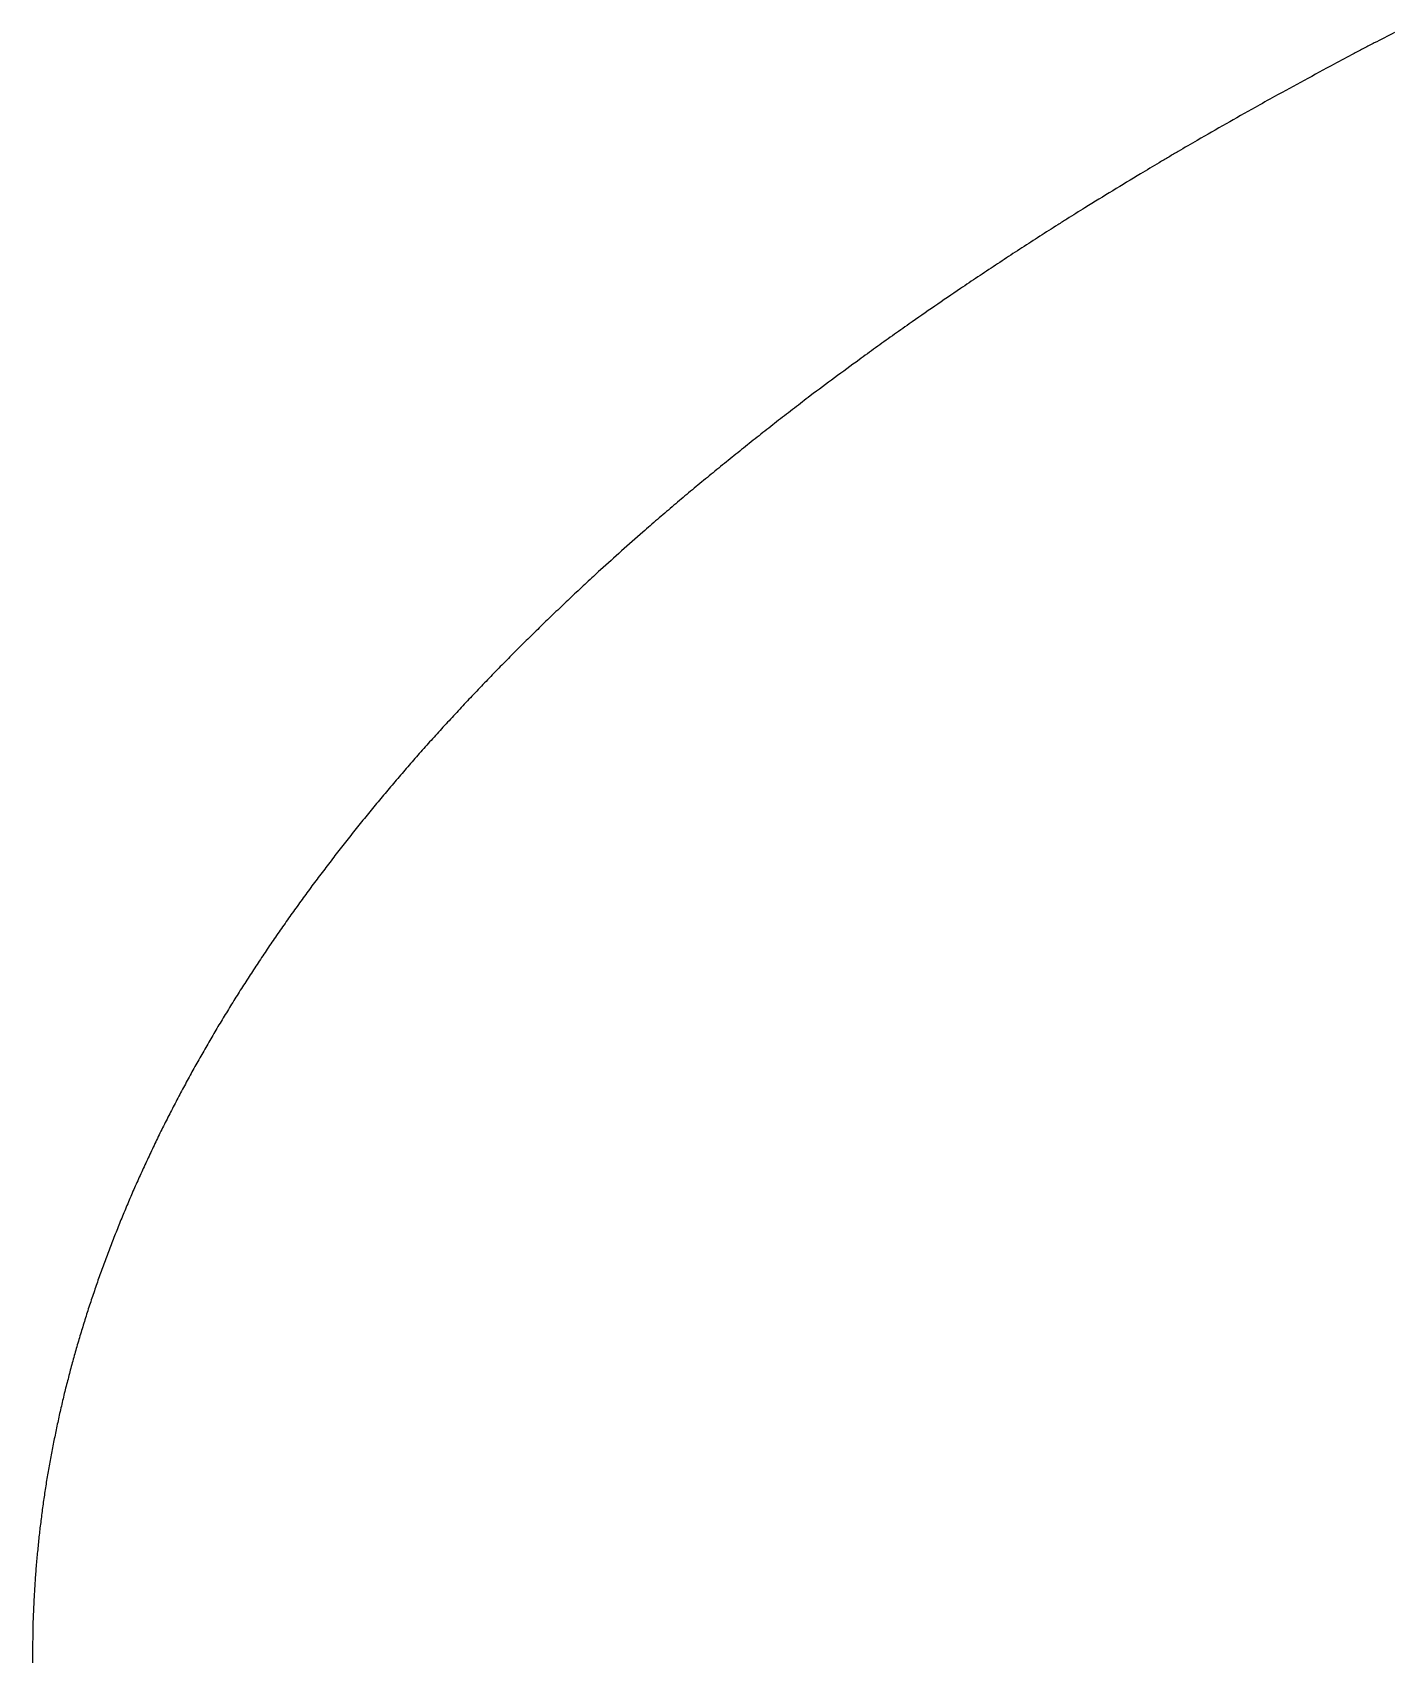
# Model space of a CAD drawing. Header units: millimetres. Extents: x 89860 to 502050, y -351975 to 882300.
# Drawn here: x 362972.048 to 362972.93, y -98489.683 to -98488.632 of the extents above; entities that cross this region are included whole.
import ezdxf

# ---------------------------------------------------------------- set-up
doc = ezdxf.new("R2010")
doc.units = ezdxf.units.MM
doc.header["$LTSCALE"] = 150
doc.layers.add('-----20 General Symbol', color=3, linetype='Continuous')
doc.layers.add('-----29 Cable Schedule', color=1, linetype='Continuous')

# ---------------------------------------------------------------- blocks, each defined once
blk = doc.blocks.new('A$C93139d4c')
at = {"layer": '-----20 General Symbol'}
for points, knots in [([(-30954.1405, -18777.2646), (-30954.1492, -18777.2691), (-30954.158, -18777.2737), (-30954.1711, -18777.2805), (-30954.1754, -18777.2828), (-30954.1842, -18777.2873), (-30954.1886, -18777.2896), (-30954.1929, -18777.2919)], [0, 0, 0, 0, 0.5, 0.5, 0.75, 0.75, 1, 1, 1, 1]), ([(-30954.1929, -18777.2919), (-30954.2015, -18777.2965), (-30954.2102, -18777.3012), (-30954.2317, -18777.3127), (-30954.2446, -18777.3197), (-30954.2702, -18777.3337), (-30954.283, -18777.3406), (-30954.2958, -18777.3476)], [0, 0, 0, 0, 0.249997, 0.249997, 0.624996, 0.624996, 1, 1, 1, 1]), ([(-30954.2958, -18777.3476), (-30954.3042, -18777.3523), (-30954.3127, -18777.357), (-30954.3337, -18777.3688), (-30954.3462, -18777.3759), (-30954.3711, -18777.3901), (-30954.3836, -18777.3973), (-30954.3961, -18777.4044)], [0, 0, 0, 0, 0.249996, 0.249996, 0.624995, 0.624995, 1, 1, 1, 1]), ([(-30954.3961, -18777.4044), (-30954.4043, -18777.4092), (-30954.4125, -18777.414), (-30954.4248, -18777.4212), (-30954.4288, -18777.4236), (-30954.437, -18777.4284), (-30954.4411, -18777.4309), (-30954.4452, -18777.4333)], [0, 0, 0, 0, 0.5, 0.5, 0.75, 0.75, 1, 1, 1, 1]), ([(-30954.4452, -18777.4333), (-30954.4533, -18777.4381), (-30954.4613, -18777.443), (-30954.4815, -18777.4551), (-30954.4935, -18777.4624), (-30954.5174, -18777.477), (-30954.5294, -18777.4843), (-30954.5414, -18777.4916)], [0, 0, 0, 0, 0.249997, 0.249997, 0.624996, 0.624996, 1, 1, 1, 1]), ([(-30954.5414, -18777.4916), (-30954.5492, -18777.4965), (-30954.557, -18777.5014), (-30954.5687, -18777.5089), (-30954.5727, -18777.5113), (-30954.5805, -18777.5163), (-30954.5844, -18777.5188), (-30954.5883, -18777.5212)], [0, 0, 0, 0, 0.5, 0.5, 0.75, 0.75, 1, 1, 1, 1]), ([(-30954.5883, -18777.5212), (-30954.596, -18777.5262), (-30954.6038, -18777.5312), (-30954.6153, -18777.5387), (-30954.6192, -18777.5412), (-30954.6269, -18777.5462), (-30954.6308, -18777.5487), (-30954.6347, -18777.5511)], [0, 0, 0, 0, 0.5, 0.5, 0.75, 0.75, 1, 1, 1, 1]), ([(-30954.6347, -18777.5511), (-30954.6422, -18777.5562), (-30954.6498, -18777.5612), (-30954.6612, -18777.5688), (-30954.665, -18777.5713), (-30954.6726, -18777.5763), (-30954.6764, -18777.5788), (-30954.6802, -18777.5813)], [0, 0, 0, 0, 0.5, 0.5, 0.75, 0.75, 1, 1, 1, 1]), ([(-30954.6802, -18777.5813), (-30954.6877, -18777.5864), (-30954.6952, -18777.5914), (-30954.7139, -18777.6041), (-30954.725, -18777.6117), (-30954.7471, -18777.6269), (-30954.7581, -18777.6345), (-30954.7692, -18777.6422)], [0, 0, 0, 0, 0.249995, 0.249995, 0.624993, 0.624993, 1, 1, 1, 1]), ([(-30954.7692, -18777.6422), (-30954.7764, -18777.6473), (-30954.7837, -18777.6525), (-30954.7945, -18777.6602), (-30954.7981, -18777.6628), (-30954.8054, -18777.6679), (-30954.809, -18777.6705), (-30954.8126, -18777.6731)], [0, 0, 0, 0, 0.5, 0.5, 0.75, 0.75, 1, 1, 1, 1]), ([(-30954.8126, -18777.6731), (-30954.8197, -18777.6783), (-30954.8268, -18777.6835), (-30954.8446, -18777.6964), (-30954.8552, -18777.7042), (-30954.8762, -18777.7198), (-30954.8867, -18777.7276), (-30954.8972, -18777.7354)], [0, 0, 0, 0, 0.249995, 0.249995, 0.624993, 0.624993, 1, 1, 1, 1]), ([(-30954.8972, -18777.7354), (-30954.9041, -18777.7407), (-30954.9109, -18777.746), (-30954.9212, -18777.7539), (-30954.9246, -18777.7566), (-30954.9315, -18777.7618), (-30954.9349, -18777.7645), (-30954.9383, -18777.7671)], [0, 0, 0, 0, 0.5, 0.5, 0.75, 0.75, 1, 1, 1, 1]), ([(-30954.9383, -18777.7671), (-30954.9451, -18777.7724), (-30954.9518, -18777.7778), (-30954.9619, -18777.7857), (-30954.9653, -18777.7884), (-30954.972, -18777.7937), (-30954.9754, -18777.7964), (-30954.9787, -18777.7991)], [0, 0, 0, 0, 0.5, 0.5, 0.75, 0.75, 1, 1, 1, 1]), ([(-30954.9787, -18777.7991), (-30954.9853, -18777.8044), (-30954.9919, -18777.8097), (-30955.0018, -18777.8177), (-30955.0051, -18777.8203), (-30955.0117, -18777.8256), (-30955.015, -18777.8283), (-30955.0183, -18777.831)], [0, 0, 0, 0, 0.5, 0.5, 0.75, 0.75, 1, 1, 1, 1]), ([(-30955.0183, -18777.831), (-30955.0248, -18777.8363), (-30955.0313, -18777.8417), (-30955.041, -18777.8497), (-30955.0443, -18777.8524), (-30955.0507, -18777.8577), (-30955.054, -18777.8604), (-30955.0572, -18777.8631)], [0, 0, 0, 0, 0.5, 0.5, 0.75, 0.75, 1, 1, 1, 1]), ([(-30955.0572, -18777.8631), (-30955.0636, -18777.8685), (-30955.0699, -18777.8739), (-30955.0794, -18777.882), (-30955.0826, -18777.8847), (-30955.0889, -18777.8901), (-30955.0921, -18777.8928), (-30955.0953, -18777.8955)], [0, 0, 0, 0, 0.5, 0.5, 0.75, 0.75, 1, 1, 1, 1]), ([(-30955.0953, -18777.8955), (-30955.1015, -18777.901), (-30955.1077, -18777.9064), (-30955.1232, -18777.92), (-30955.1324, -18777.9282), (-30955.1507, -18777.9446), (-30955.1599, -18777.9528), (-30955.1691, -18777.961)], [0, 0, 0, 0, 0.249998, 0.249998, 0.624997, 0.624997, 1, 1, 1, 1]), ([(-30955.1691, -18777.961), (-30955.175, -18777.9666), (-30955.181, -18777.9721), (-30955.1899, -18777.9804), (-30955.1928, -18777.9831), (-30955.1988, -18777.9886), (-30955.2018, -18777.9914), (-30955.2047, -18777.9942)], [0, 0, 0, 0, 0.5, 0.5, 0.75, 0.75, 1, 1, 1, 1]), ([(-30955.2047, -18777.9942), (-30955.2105, -18777.9997), (-30955.2164, -18778.0053), (-30955.2251, -18778.0136), (-30955.228, -18778.0164), (-30955.2338, -18778.022), (-30955.2367, -18778.0248), (-30955.2396, -18778.0275)], [0, 0, 0, 0, 0.5, 0.5, 0.75, 0.75, 1, 1, 1, 1]), ([(-30955.2396, -18778.0275), (-30955.2453, -18778.0331), (-30955.251, -18778.0387), (-30955.2595, -18778.047), (-30955.2623, -18778.0498), (-30955.268, -18778.0553), (-30955.2709, -18778.0581), (-30955.2737, -18778.0609)], [0, 0, 0, 0, 0.5, 0.5, 0.75, 0.75, 1, 1, 1, 1]), ([(-30955.2737, -18778.0609), (-30955.2792, -18778.0665), (-30955.2848, -18778.0722), (-30955.2931, -18778.0806), (-30955.2959, -18778.0835), (-30955.3014, -18778.0891), (-30955.3042, -18778.0919), (-30955.307, -18778.0948)], [0, 0, 0, 0, 0.5, 0.5, 0.75, 0.75, 1, 1, 1, 1]), ([(-30955.307, -18778.0948), (-30955.3124, -18778.1004), (-30955.3178, -18778.106), (-30955.3259, -18778.1145), (-30955.3286, -18778.1173), (-30955.334, -18778.1229), (-30955.3367, -18778.1258), (-30955.3394, -18778.1286)], [0, 0, 0, 0, 0.5, 0.5, 0.75, 0.75, 1, 1, 1, 1]), ([(-30955.3394, -18778.1286), (-30955.3446, -18778.1343), (-30955.3499, -18778.1399), (-30955.3578, -18778.1485), (-30955.3604, -18778.1513), (-30955.3657, -18778.157), (-30955.3683, -18778.1598), (-30955.371, -18778.1626)], [0, 0, 0, 0, 0.5, 0.5, 0.75, 0.75, 1, 1, 1, 1]), ([(-30955.371, -18778.1626), (-30955.3761, -18778.1683), (-30955.3812, -18778.174), (-30955.3889, -18778.1825), (-30955.3915, -18778.1853), (-30955.3966, -18778.191), (-30955.3992, -18778.1938), (-30955.4017, -18778.1967)], [0, 0, 0, 0, 0.5, 0.5, 0.75, 0.75, 1, 1, 1, 1]), ([(-30955.4017, -18778.1967), (-30955.4067, -18778.2024), (-30955.4117, -18778.2082), (-30955.4192, -18778.2168), (-30955.4217, -18778.2197), (-30955.4266, -18778.2255), (-30955.4291, -18778.2284), (-30955.4316, -18778.2312)], [0, 0, 0, 0, 0.5, 0.5, 0.75, 0.75, 1, 1, 1, 1]), ([(-30955.4316, -18778.2312), (-30955.4365, -18778.237), (-30955.4413, -18778.2427), (-30955.4486, -18778.2514), (-30955.451, -18778.2542), (-30955.4559, -18778.26), (-30955.4583, -18778.2629), (-30955.4607, -18778.2657)], [0, 0, 0, 0, 0.5, 0.5, 0.75, 0.75, 1, 1, 1, 1]), ([(-30955.4607, -18778.2657), (-30955.4654, -18778.2715), (-30955.4701, -18778.2773), (-30955.4771, -18778.286), (-30955.4795, -18778.2889), (-30955.4842, -18778.2947), (-30955.4865, -18778.2976), (-30955.4889, -18778.3005)], [0, 0, 0, 0, 0.5, 0.5, 0.75, 0.75, 1, 1, 1, 1]), ([(-30955.4889, -18778.3005), (-30955.4934, -18778.3063), (-30955.498, -18778.3122), (-30955.5048, -18778.3209), (-30955.5071, -18778.3238), (-30955.5117, -18778.3297), (-30955.5139, -18778.3326), (-30955.5162, -18778.3355)], [0, 0, 0, 0, 0.5, 0.5, 0.75, 0.75, 1, 1, 1, 1]), ([(-30955.5162, -18778.3355), (-30955.5206, -18778.3413), (-30955.525, -18778.3471), (-30955.5317, -18778.3559), (-30955.5339, -18778.3588), (-30955.5383, -18778.3646), (-30955.5405, -18778.3675), (-30955.5427, -18778.3704)], [0, 0, 0, 0, 0.5, 0.5, 0.75, 0.75, 1, 1, 1, 1]), ([(-30955.5427, -18778.3704), (-30955.5469, -18778.3763), (-30955.5512, -18778.3822), (-30955.5576, -18778.391), (-30955.5597, -18778.3939), (-30955.564, -18778.3998), (-30955.5661, -18778.4027), (-30955.5683, -18778.4056)], [0, 0, 0, 0, 0.5, 0.5, 0.75, 0.75, 1, 1, 1, 1]), ([(-30955.5683, -18778.4056), (-30955.5724, -18778.4115), (-30955.5765, -18778.4174), (-30955.5827, -18778.4263), (-30955.5847, -18778.4293), (-30955.5889, -18778.4352), (-30955.5909, -18778.4381), (-30955.593, -18778.4411)], [0, 0, 0, 0, 0.5, 0.5, 0.75, 0.75, 1, 1, 1, 1]), ([(-30955.593, -18778.4411), (-30955.597, -18778.447), (-30955.6009, -18778.4529), (-30955.6069, -18778.4619), (-30955.6089, -18778.4648), (-30955.6128, -18778.4708), (-30955.6148, -18778.4737), (-30955.6168, -18778.4767)], [0, 0, 0, 0, 0.5, 0.5, 0.75, 0.75, 1, 1, 1, 1]), ([(-30955.6168, -18778.4767), (-30955.6206, -18778.4827), (-30955.6244, -18778.4886), (-30955.6302, -18778.4975), (-30955.6321, -18778.5005), (-30955.6359, -18778.5064), (-30955.6378, -18778.5094), (-30955.6397, -18778.5123)], [0, 0, 0, 0, 0.5, 0.5, 0.75, 0.75, 1, 1, 1, 1]), ([(-30955.6397, -18778.5123), (-30955.6434, -18778.5183), (-30955.6471, -18778.5243), (-30955.6526, -18778.5333), (-30955.6544, -18778.5362), (-30955.6581, -18778.5422), (-30955.6599, -18778.5452), (-30955.6617, -18778.5482)], [0, 0, 0, 0, 0.5, 0.5, 0.75, 0.75, 1, 1, 1, 1]), ([(-30955.6617, -18778.5482), (-30955.6653, -18778.5542), (-30955.6688, -18778.5602), (-30955.674, -18778.5693), (-30955.6758, -18778.5723), (-30955.6793, -18778.5783), (-30955.6811, -18778.5813), (-30955.6828, -18778.5843)], [0, 0, 0, 0, 0.5, 0.5, 0.75, 0.75, 1, 1, 1, 1]), ([(-30955.6828, -18778.5843), (-30955.6862, -18778.5903), (-30955.6896, -18778.5963), (-30955.6946, -18778.6053), (-30955.6963, -18778.6083), (-30955.6997, -18778.6143), (-30955.7014, -18778.6173), (-30955.703, -18778.6203)], [0, 0, 0, 0, 0.5, 0.5, 0.75, 0.75, 1, 1, 1, 1]), ([(-30955.703, -18778.6203), (-30955.7062, -18778.6264), (-30955.7095, -18778.6324), (-30955.7143, -18778.6415), (-30955.7159, -18778.6445), (-30955.7191, -18778.6506), (-30955.7207, -18778.6536), (-30955.7223, -18778.6566)], [0, 0, 0, 0, 0.5, 0.5, 0.75, 0.75, 1, 1, 1, 1]), ([(-30955.7223, -18778.6566), (-30955.7253, -18778.6627), (-30955.7284, -18778.6687), (-30955.733, -18778.6778), (-30955.7345, -18778.6808), (-30955.7376, -18778.6868), (-30955.7391, -18778.6898), (-30955.7407, -18778.6929)], [0, 0, 0, 0, 0.5, 0.5, 0.75, 0.75, 1, 1, 1, 1]), ([(-30955.7407, -18778.6929), (-30955.7436, -18778.699), (-30955.7465, -18778.7051), (-30955.7508, -18778.7143), (-30955.7522, -18778.7174), (-30955.7551, -18778.7235), (-30955.7566, -18778.7265), (-30955.758, -18778.7296)], [0, 0, 0, 0, 0.5, 0.5, 0.75, 0.75, 1, 1, 1, 1]), ([(-30955.758, -18778.7296), (-30955.7608, -18778.7357), (-30955.7635, -18778.7417), (-30955.7676, -18778.7509), (-30955.769, -18778.7539), (-30955.7718, -18778.76), (-30955.7731, -18778.763), (-30955.7745, -18778.766)], [0, 0, 0, 0, 0.5, 0.5, 0.75, 0.75, 1, 1, 1, 1]), ([(-30955.7745, -18778.766), (-30955.7771, -18778.7722), (-30955.7797, -18778.7783), (-30955.7835, -18778.7876), (-30955.7848, -18778.7907), (-30955.7874, -18778.7968), (-30955.7887, -18778.7999), (-30955.79, -18778.803)], [0, 0, 0, 0, 0.5, 0.5, 0.75, 0.75, 1, 1, 1, 1]), ([(-30955.79, -18778.803), (-30955.7924, -18778.8091), (-30955.7949, -18778.8153), (-30955.7985, -18778.8245), (-30955.7997, -18778.8276), (-30955.8022, -18778.8337), (-30955.8034, -18778.8368), (-30955.8046, -18778.8399)], [0, 0, 0, 0, 0.5, 0.5, 0.75, 0.75, 1, 1, 1, 1]), ([(-30955.8046, -18778.8399), (-30955.8069, -18778.846), (-30955.8091, -18778.8521), (-30955.8125, -18778.8614), (-30955.8137, -18778.8644), (-30955.8159, -18778.8706), (-30955.8171, -18778.8736), (-30955.8182, -18778.8767)], [0, 0, 0, 0, 0.5, 0.5, 0.75, 0.75, 1, 1, 1, 1]), ([(-30955.8182, -18778.8767), (-30955.8203, -18778.8829), (-30955.8224, -18778.8891), (-30955.8255, -18778.8983), (-30955.8266, -18778.9014), (-30955.8287, -18778.9076), (-30955.8298, -18778.9107), (-30955.8308, -18778.9138)], [0, 0, 0, 0, 0.5, 0.5, 0.75, 0.75, 1, 1, 1, 1]), ([(-30955.8308, -18778.9138), (-30955.8328, -18778.92), (-30955.8347, -18778.9262), (-30955.8376, -18778.9355), (-30955.8386, -18778.9386), (-30955.8406, -18778.9449), (-30955.8415, -18778.948), (-30955.8425, -18778.9511)], [0, 0, 0, 0, 0.5, 0.5, 0.75, 0.75, 1, 1, 1, 1]), ([(-30955.8425, -18778.9511), (-30955.8443, -18778.9573), (-30955.8461, -18778.9635), (-30955.8487, -18778.9728), (-30955.8496, -18778.9759), (-30955.8514, -18778.9821), (-30955.8523, -18778.9852), (-30955.8532, -18778.9883)], [0, 0, 0, 0, 0.5, 0.5, 0.75, 0.75, 1, 1, 1, 1]), ([(-30955.8532, -18778.9883), (-30955.8548, -18778.9945), (-30955.8564, -18779.0007), (-30955.8588, -18779.0101), (-30955.8596, -18779.0132), (-30955.8613, -18779.0194), (-30955.8621, -18779.0225), (-30955.8629, -18779.0256)], [0, 0, 0, 0, 0.5, 0.5, 0.75, 0.75, 1, 1, 1, 1]), ([(-30955.8629, -18779.0256), (-30955.8643, -18779.0318), (-30955.8658, -18779.0381), (-30955.8679, -18779.0476), (-30955.8687, -18779.0507), (-30955.8701, -18779.057), (-30955.8708, -18779.0601), (-30955.8715, -18779.0633)], [0, 0, 0, 0, 0.5, 0.5, 0.75, 0.75, 1, 1, 1, 1]), ([(-30955.8715, -18779.0633), (-30955.8728, -18779.0695), (-30955.8741, -18779.0757), (-30955.876, -18779.0851), (-30955.8767, -18779.0882), (-30955.878, -18779.0944), (-30955.8786, -18779.0976), (-30955.8792, -18779.1007)], [0, 0, 0, 0, 0.5, 0.5, 0.75, 0.75, 1, 1, 1, 1]), ([(-30955.8792, -18779.1007), (-30955.8804, -18779.1069), (-30955.8815, -18779.1132), (-30955.8832, -18779.1226), (-30955.8837, -18779.1258), (-30955.8848, -18779.132), (-30955.8854, -18779.1352), (-30955.886, -18779.1383)], [0, 0, 0, 0, 0.5, 0.5, 0.75, 0.75, 1, 1, 1, 1]), ([(-30955.886, -18779.1383), (-30955.8869, -18779.1446), (-30955.8879, -18779.1509), (-30955.8893, -18779.1604), (-30955.8897, -18779.1635), (-30955.8907, -18779.1698), (-30955.8912, -18779.173), (-30955.8916, -18779.1761)], [0, 0, 0, 0, 0.5, 0.5, 0.75, 0.75, 1, 1, 1, 1]), ([(-30955.8916, -18779.1761), (-30955.8924, -18779.1824), (-30955.8932, -18779.1887), (-30955.8944, -18779.1982), (-30955.8948, -18779.2013), (-30955.8955, -18779.2076), (-30955.8959, -18779.2108), (-30955.8963, -18779.2139)], [0, 0, 0, 0, 0.5, 0.5, 0.75, 0.75, 1, 1, 1, 1]), ([(-30955.8963, -18779.2139), (-30955.8969, -18779.2203), (-30955.8975, -18779.2266), (-30955.8984, -18779.2361), (-30955.8987, -18779.2393), (-30955.8993, -18779.2456), (-30955.8996, -18779.2488), (-30955.8999, -18779.252)], [0, 0, 0, 0, 0.5, 0.5, 0.75, 0.75, 1, 1, 1, 1]), ([(-30955.8999, -18779.252), (-30955.9004, -18779.2583), (-30955.9008, -18779.2646), (-30955.9015, -18779.2741), (-30955.9017, -18779.2773), (-30955.9021, -18779.2836), (-30955.9023, -18779.2868), (-30955.9025, -18779.2899)], [0, 0, 0, 0, 0.5, 0.5, 0.75, 0.75, 1, 1, 1, 1]), ([(-30955.9025, -18779.2899), (-30955.9028, -18779.2963), (-30955.9031, -18779.3026), (-30955.9035, -18779.3121), (-30955.9036, -18779.3152), (-30955.9039, -18779.3216), (-30955.904, -18779.3247), (-30955.9041, -18779.3279)], [0, 0, 0, 0, 0.5, 0.5, 0.75, 0.75, 1, 1, 1, 1]), ([(-30955.9041, -18779.3279), (-30955.9042, -18779.3342), (-30955.9043, -18779.3406), (-30955.9044, -18779.3501), (-30955.9045, -18779.3533), (-30955.9046, -18779.3597), (-30955.9046, -18779.3629), (-30955.9046, -18779.366)], [0, 0, 0, 0, 0.5, 0.5, 0.75, 0.75, 1, 1, 1, 1]), ([(-30955.9046, -18779.366), (-30955.9046, -18779.3724), (-30955.9045, -18779.3787), (-30955.9043, -18779.3883), (-30955.9043, -18779.3914), (-30955.9042, -18779.3978), (-30955.9042, -18779.401), (-30955.9041, -18779.4041)], [0, 0, 0, 0, 0.5, 0.5, 0.75, 0.75, 1, 1, 1, 1])]:
    blk.add_open_spline(points, degree=3, knots=knots, dxfattribs=at)

msp = doc.modelspace()

# ---------------------------------------------------------------- block references
at = {"layer": '-----29 Cable Schedule', "xscale": 0.5, "yscale": 0.5, "zscale": 0.5}
msp.add_blockref('A$C93139d4c', (378450, -89100), dxfattribs=at)

doc.saveas('drawing.dxf')
